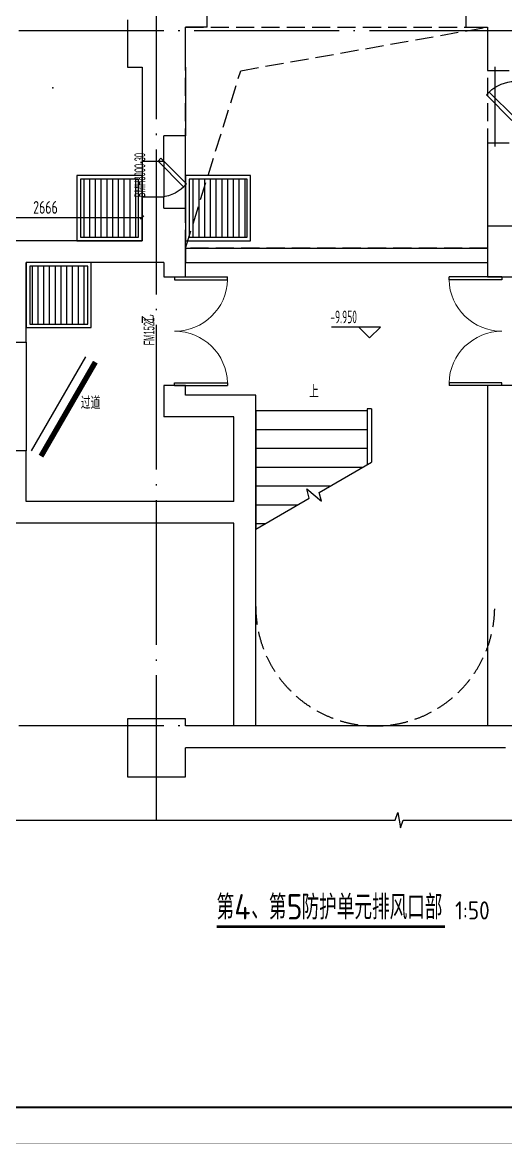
# Model space of a CAD drawing. Extents: x 49167 to 115333, y -222111 to -53947.
# Drawn here: x 75358 to 82029, y -140448 to -124966 of the extents above; entities that cross this region are included whole.
import ezdxf

# ---------------------------------------------------------------- set-up
doc = ezdxf.new("R2010")
doc.units = 0
doc.header["$LTSCALE"] = 1000
doc.header["$MEASUREMENT"] = 0
for name, pattern in [('DASH', [0.35, 0.25, -0.1]), ('DOTE', [2.42, 2, -0.2, 0.02, -0.2]), ('梯段6、7$0$DASH', [0.35, 0.25, -0.1])]:
    doc.linetypes.add(name, pattern=pattern)
for name, color, linetype in [('$0$A_STR-砌块墙', 121, 'Continuous'), ('$0$A_STR-砼墙', 51, 'Continuous'), ('$0$DOOR_FIRE', 220, 'Continuous'), ('$0$DOOR_FIRE_TEXT', 7, 'Continuous'), ('01-标注_标高', 200, 'Continuous'), ('01-标注_符号', 200, 'Continuous'), ('02-TEXT_房间', 7, 'Continuous'), ('02-TEXT_门窗', 151, 'Continuous'), ('104-6 B2核心筒$0$A_STR-砼柱', 51, 'Continuous'), ('A-C_门', 150, 'Continuous'), ('A-E_楼梯', 171, 'Continuous'), ('A-TECH_结构', 21, 'Continuous'), ('A_AXIS-轴线', 1, 'DOTE'), ('A_STR-砼墙', 51, 'Continuous'), ('DIM_SYMB', 3, 'Continuous'), ('DOOR_FIRE', 220, 'Continuous'), ('TH_DIM', 3, 'Continuous'), ('看线', 241, 'Continuous'), ('集水坑&', 6, 'Continuous')]:
    doc.layers.add(name, color=color, linetype=linetype)
doc.layers.add('00-风量计算', color=6, linetype='Continuous', plot=False)
doc.styles.add('$0$_TCH_WINDOW', font='ros.shx', dxfattribs={"width": 0.65, "height": 3.5, "bigfont": 'jd.shx'})
doc.styles.add('_TCH_DIM', font='ROS1', dxfattribs={"width": 0.8, "bigfont": 'JD'})
doc.styles.add('_TCH_DIM_T3', font='ROS1', dxfattribs={"width": 0.8, "bigfont": 'JD'})
doc.styles.add('_TCH_SPACE', font='ros.shx', dxfattribs={"width": 0.75, "height": 5, "bigfont": 'jd.shx'})
doc.styles.add('_TCH_WINDOW', font='ros.shx', dxfattribs={"width": 0.65, "height": 3.5, "bigfont": 'jd.shx'})
doc.styles.get("Standard").update_dxf_attribs({"font": 'gbenor.shx', "bigfont": 'gbcbig.shx'})
doc.dimstyles.new('_TCH_ARCH&&50', dxfattribs={"dimtxt": 175, "dimasz": 50, "dimexe": 125, "dimexo": 150, "dimgap": 50, "dimtad": 1, "dimdec": 0, "dimzin": 0, "dimdsep": 46, "dimtxsty": '_TCH_DIM_T3', "dimblk": 'ARCHTICK', "dimcen": 0.09, "dimazin": 2, "dimtfac": 1, "dimtdec": 0, "dimtix": 1, "dimtmove": 2, "dimatfit": 3, "dimfxl": 0, "dimtolj": 1, "dimtzin": 0, "dimarcsym": 0})

# ---------------------------------------------------------------- blocks, each defined once
blk = doc.blocks.new('图框-A1')
for points, const_width in [([(0, 0), (841, 0), (841, 594), (0, 594)], 0.05), ([(766, 584), (25, 584), (25, 10), (766, 10)], 0.5)]:
    blk.add_lwpolyline(points, close=True, dxfattribs=dict(const_width=const_width))
blk = doc.blocks.new('A$C51037562')
at = {"layer": '集水坑&'}
h = blk.add_hatch(dxfattribs=at)
h.set_pattern_fill('ANSI31', color=256, scale=50, angle=135)
h.set_pattern_definition([(180, (-432649.534, -553252.195), (-7e-15, -79.375), [])])
h.paths.add_polyline_path([(-850, 850), (-50, 850), (-50, 50), (-850, 50)])
for points in [[(-900, 900), (0, 900), (0, 0), (-900, 0)], [(-850, 850), (-50, 850), (-50, 50), (-850, 50)]]:
    blk.add_lwpolyline(points, close=True, dxfattribs=at)
blk = doc.blocks.new('$DorLib2D$00000002')
for p, q in [((-0.5, 0), (-0.5, 0.4875)), ((-0.475, 0.4875), (-0.5, 0.4875)), ((-0.475, 0), (-0.475, 0.4875)), ((0.475, 0), (0.475, 0.4875)), ((0.475, 0.4875), (0.5, 0.4875)), ((0.5, 0), (0.5, 0.4875)), ((-0.5, 0), (-0.475, 0)), ((0.5, 0), (0.475, 0))]:
    blk.add_line(p, q)
at = {"lineweight": 13}
for centre, start, end in [((-0.4875, 0), 0, 88.53072), ((0.4875, 0), 91.46928, 180)]:
    blk.add_arc(centre, 0.4875, start, end, dxfattribs=at)
blk = doc.blocks.new('$DorLib2D$00000078')
for p, q in [((-0.207, 0.85), (-0.126, 0.931)), ((0.581, 0.224), (-0.126, 0.931)), ((0.5, 0.143), (-0.207, 0.85)), ((0.5, 0.143), (0.581, 0.224))]:
    blk.add_line(p, q)
blk.add_arc((0.5, 0.143), 1, 135, 180)
blk = doc.blocks.new('$0$$DorLib2D$00000002')
for p, q in [((-0.5, 0), (-0.5, 0.4875)), ((-0.475, 0.4875), (-0.5, 0.4875)), ((-0.475, 0), (-0.475, 0.4875)), ((0.475, 0), (0.475, 0.4875)), ((0.475, 0.4875), (0.5, 0.4875)), ((0.5, 0), (0.5, 0.4875)), ((-0.5, 0), (-0.475, 0)), ((0.5, 0), (0.475, 0))]:
    blk.add_line(p, q)
at = {"lineweight": 13}
for centre, start, end in [((-0.4875, 0), 0, 88.53072), ((0.4875, 0), 91.46928, 180)]:
    blk.add_arc(centre, 0.4875, start, end, dxfattribs=at)
blk = doc.blocks.new('$DorLib2D$00000191')
at = {"color": 0}
blk.add_line((-0.5, 0.15), (0.366, 0.65), dxfattribs=at)
at = {"color": 0, "const_width": 0.05}
blk.add_lwpolyline([(-0.55, 0.237), (0.316, 0.737)], dxfattribs=at)
blk = doc.blocks.new('45口部1')
at = {"layer": '$0$A_STR-砌块墙'}
for p, q in [((399.5, -6650.1), (4569.5, -6650.2)), ((399.5, -6650.1), (399.5, -6850.1)), ((399.5, -6850.1), (4569.5, -6850.2))]:
    blk.add_line(p, q, dxfattribs=at)
at = {"layer": '$0$A_STR-砼墙'}
for p, q in [((399.5, -7049.9), (399.5, -6549.6)), ((99.5, -6849.6), (99.5, -7049.9)), ((99.5, -7049.9), (399.5, -7049.9)), ((399.4, -8549.9), (99.4, -8549.9)), ((99.4, -8549.9), (99.4, -8980)), ((399.4, -8680), (399.4, -8549.9)), ((1369.4, -8680), (399.4, -8680)), ((1369.3, -10299.6), (1369.4, -8680)), ((1069.4, -8980), (99.4, -8980)), ((1069.4, -10149.6), (1069.4, -8980)), ((1369.3, -13250.5), (1369.3, -10299.6)), ((1069.3, -13250.5), (1069.3, -10449.6))]:
    blk.add_line(p, q, dxfattribs=at)
at = {"color": 8, "linetype": '梯段6、7$0$DASH'}
blk.add_arc((3019.5, -11600.6), 1650, 180, 0, dxfattribs=at)
at = {"layer": '01-标注_标高'}
for p, q in [((3092.6, -7741.1), (2414.3, -7741.1)), ((2942.6, -7891.1), (2792.6, -7741.1)), ((2942.6, -7891.1), (3092.6, -7741.1))]:
    blk.add_line(p, q, dxfattribs=at)
at = {"layer": '01-标注_符号', "elevation": 0}
blk.add_lwpolyline([(2169.3, -8770.5, 0, 0, 0), (2169.3, -9790.5, 40, 0, 0), (2169.3, -9940.5, 0, 0, 0)], format="xyseb", dxfattribs=at)
at = {"layer": '01-标注_符号'}
blk.add_lwpolyline([(-5500.6, -14550.4), (3293.2, -14550.7), (3331.4, -14445.7), (3368.4, -14655.7), (3405.7, -14550.7), (12199.5, -14551)], dxfattribs=at)
at = {"layer": '104-6 B2核心筒$0$A_STR-砼柱'}
for p, q in [((-400.5, -3500.1), (-400.5, -4150.6)), ((399.5, -4150.6), (399.5, -3600.1)), ((-400.5, -4150.6), (-200.5, -4150.6)), ((-400.7, -13150.6), (-400.7, -13950.6)), ((399.3, -13150.6), (-400.7, -13150.6)), ((399.3, -13250.5), (399.3, -13150.6)), ((399.3, -13950.6), (399.3, -13550.5)), ((-400.7, -13950.6), (399.3, -13950.6))]:
    blk.add_line(p, q, dxfattribs=at)
at = {"layer": 'A-C_门'}
for p, q in [((4669.5, -4150), (4669.5, -5250)), ((399.5, -6149.6), (399.5, -5049.6)), ((-200.5, -5449.6), (-200.5, -5949.6)), ((99.5, -5449.6), (99.5, -5949.6)), ((-1800.6, -7949.6), (-1800.6, -9449.6))]:
    blk.add_line(p, q, dxfattribs=at)
at = {"layer": 'A-E_楼梯'}
for p, q in [((1369.3, -8900.5), (1369.3, -10532.4)), ((2909.3, -8900.5), (1369.3, -8900.5)), ((2909.3, -8870.5), (2909.3, -9643.3)), ((2969.3, -8870.5), (2909.3, -8870.5)), ((2969.3, -8870.5), (2969.3, -9608.7)), ((2969.3, -8900.5), (2969.3, -9608.7)), ((2909.3, -9160.5), (1369.3, -9160.5)), ((2909.3, -9420.5), (1369.3, -9420.5)), ((2844.8, -9680.5), (1369.3, -9680.5)), ((2247.1, -10025.6), (2969.3, -9608.7)), ((2394.5, -9940.5), (1369.3, -9940.5)), ((2108.8, -10105.5), (2073.8, -9975.1)), ((2073.8, -9975.1), (2279.9, -10148)), ((2279.9, -10148), (2247.1, -10025.6)), ((1369.3, -10532.4), (2108.8, -10105.5)), ((1944.1, -10200.5), (1369.3, -10200.5)), ((1493.8, -10460.5), (1369.3, -10460.5))]:
    blk.add_line(p, q, dxfattribs=at)
at = {"layer": 'A-TECH_结构', "linetype": 'DASH'}
blk.add_lwpolyline([(1162, -4201.6), (4569.5, -3600), (4569.4, -6650.2), (399.5, -6650.1)], close=True, dxfattribs=at)
blk.add_lwpolyline([(399.5, -6650.5), (399.5, -3600), (4569.5, -3600), (4569.5, -6650.6), (399.5, -6650.5)], dxfattribs=at)
at = {"layer": 'A_AXIS-轴线'}
for p, q in [((-0.5, -14550.6), (0.2, 6569.7)), ((12199.5, -3650), (-5500.6, -3650)), ((12199.5, -13250), (-5500.6, -13250))]:
    blk.add_line(p, q, dxfattribs=at)
at = {"layer": 'A_STR-砼墙'}
for p, q in [((699.5, -3600.1), (699.5, -3200.1)), ((4269.5, -3300), (4269.5, -3600)), ((699.5, -3600.1), (399.5, -3600.1)), ((4269.5, -3600), (4569.5, -3600)), ((4569.5, -3600), (4569.5, -4200)), ((-200.5, -4150.6), (-200.5, -5099.6)), ((399.5, -4150.6), (399.5, -5099.6)), ((4569.5, -4200), (4869.5, -4200)), ((-200.5, -5099.6), (-200.5, -5449.6)), ((99.5, -5449.6), (99.5, -5099.6)), ((399.5, -5099.6), (99.5, -5099.6)), ((4869.5, -5200), (4569.5, -5200)), ((4569.5, -5200), (4569.5, -6350)), ((-200.5, -5449.6), (99.5, -5449.6)), ((99.5, -5949.6), (-200.5, -5949.6)), ((-200.5, -5949.6), (-200.5, -6099.6)), ((99.5, -6099.6), (99.5, -5949.6)), ((-200.5, -6099.6), (-200.5, -6549.6)), ((99.5, -6099.6), (399.5, -6099.6)), ((399.5, -6099.6), (399.5, -6549.6)), ((4569.5, -6350), (4569.5, -6750.2)), ((4969.5, -6350), (4569.5, -6350)), ((6999.5, -6350), (4569.5, -6350)), ((-200.5, -6549.6), (-1950.6, -6549.6)), ((399.5, -6549.6), (399.5, -6549.6)), ((4569.5, -6750.2), (4569.5, -7050)), ((-1800.6, -7949.6), (-1800.6, -6849.6)), ((49.5, -6849.6), (-1800.6, -6849.6)), ((99.5, -6849.6), (49.5, -6849.6)), ((4569.5, -7050), (4969.5, -7050)), ((-2100.6, -7949.6), (-1800.6, -7949.6)), ((4969.5, -8550), (4569.5, -8550)), ((4569.5, -8550), (4569.5, -9300)), ((4569.5, -9300), (4569.5, -13250.6)), ((-1800.6, -9449.6), (-2100.6, -9449.6)), ((-1800.6, -10149.6), (-1800.6, -9449.6)), ((1069.4, -10149.6), (-1800.6, -10149.6)), ((1069.3, -10449.6), (-1950.6, -10449.6)), ((1069.3, -13250.5), (399.3, -13250.5)), ((4569.5, -13250.6), (1369.3, -13250.5)), ((1369.3, -13550.5), (399.3, -13550.5)), ((4819.5, -13550.6), (1369.3, -13550.5))]:
    blk.add_line(p, q, dxfattribs=at)
at = {"layer": 'DIM_SYMB', "const_width": 35}
blk.add_lwpolyline([(828.2, -16022.4), (3983, -16022.4)], dxfattribs=at)
at = {"layer": '$0$DOOR_FIRE', "xscale": -1500, "yscale": -1500, "zscale": 300, "rotation": 89.99896547539198}
blk.add_blockref('$0$$DorLib2D$00000002', (249.4, -7799.9), dxfattribs=at)
at = {"layer": 'A-C_门'}
ref = blk.add_blockref('$DorLib2D$00000078', (5019.5, -4600), dxfattribs=dict(at, xscale=500, yscale=-500, zscale=300, rotation=269.9998998960289))
ref.add_attrib('A', 'BMH8000-30', (5333.6, -4894.8), dxfattribs={"layer": '02-TEXT_门窗', "height": 148.75, "rotation": 89.9999, "style": '_TCH_WINDOW', "width": 0.458824})
ref = blk.add_blockref('$DorLib2D$00000078', (-50.5, -5699.6), dxfattribs=dict(at, xscale=-500, yscale=500, zscale=300, rotation=269.9998998976383))
ref.add_attrib('A', 'BMH8000-30', (-156.3, -5950.5), dxfattribs={"layer": '02-TEXT_门窗', "height": 148.75, "rotation": 89.9999, "style": '_TCH_WINDOW', "width": 0.458824})
at = {"layer": 'A-C_门', "xscale": -1500, "yscale": 1500, "zscale": 300, "rotation": 269.9998998956181}
blk.add_blockref('$DorLib2D$00000191', (-1950.6, -8699.6), dxfattribs=at)
at = {"layer": 'DOOR_FIRE', "xscale": -1500, "yscale": -1500, "zscale": 400, "rotation": 269.9998998956195}
blk.add_blockref('$DorLib2D$00000002', (4769.5, -7800), dxfattribs=at)
at = {"layer": '集水坑&', "xscale": -1}
for p, rotation in [((-200.5, -6549.4), 90.00010831094485), ((1299.5, -6549.4), 90.00010831094485), ((-900.6, -7749.6), 90.00055152755698)]:
    blk.add_blockref('A$C51037562', p, dxfattribs=dict(at, rotation=rotation))
at = {"layer": '$0$DOOR_FIRE_TEXT', "style": '$0$_TCH_WINDOW'}
for s, height, width, p in [('乙', 173.6, 0.65, (-29.2, -7698.1)), ('FM1521', 148.75, 0.458824, (-29.2, -7995.5))]:
    blk.add_text(s, height=height, rotation=89.99897, dxfattribs=dict(at, width=width)).set_placement(p)
at = {"layer": '01-标注_标高', "color": 7, "style": '_TCH_DIM', "width": 0.64}
blk.add_text('-9.950', height=175, dxfattribs=at).set_placement((2399.3, -7688.6))
at = {"layer": '01-标注_符号', "color": 7, "style": '_TCH_DIM', "width": 0.8}
blk.add_text('上', height=173.6, dxfattribs=at).set_placement((2108, -8718))
at = {"layer": '02-TEXT_房间', "style": '_TCH_SPACE', "width": 0.75}
blk.add_text('过道', height=173.64, rotation=359.9999, dxfattribs=at).set_placement((-1046.7, -8874.5))
at = {"layer": 'DIM_SYMB', "color": 7}
for s, height, p in [('第', 337.6, (828.2, -15922.6)), ('4', 350, (1073.9, -15922.6)), ('、第', 337.59, (1307.3, -15922.6)), ('5', 350, (1798.7, -15922.6)), ('防护单元排风口部', 337.59, (2002.9, -15922.6)), ('1:50', 250, (4123, -15922.6))]:
    blk.add_text(s, height=height, dxfattribs=at).set_placement(p)
blk = doc.blocks.new('_ArchTick')
at = {"color": 0, "linetype": 'ByBlock', "const_width": 0.4}
blk.add_lwpolyline([(-0.5, -0.5), (0.5, 0.5)], dxfattribs=at)
blk = doc.blocks.new('*D231')
at = {"layer": 'Defpoints', "color": 0}
for p in [(77009, -127658), (74343, -127981), (77009, -127981)]:
    blk.add_point(p, dxfattribs=at)
at = {"layer": 'TH_DIM', "color": 0, "lineweight": -2}
for p, q in [((74343, -127831), (74343, -127533)), ((77009, -127831), (77009, -127533)), ((74343, -127658), (77009, -127658))]:
    blk.add_line(p, q, dxfattribs=at)
at = {"layer": 'TH_DIM', "color": 0, "lineweight": -2, "xscale": 50, "yscale": 50, "zscale": 50}
for p, rotation in [((74343, -127658), 179.9998998980615), ((77009, -127658), 359.9998998980616)]:
    blk.add_blockref('_ArchTick', p, dxfattribs=dict(at, rotation=rotation))
at = {"layer": 'TH_DIM', "color": 0, "insert": (75676, -127520), "char_height": 175, "attachment_point": 5, "rotation": 359.9999, "style": '_TCH_DIM_T3'}
blk.add_mtext('\\A1;2666', dxfattribs=at)

msp = doc.modelspace()

# ---------------------------------------------------------------- linework, layer by layer
at = {"layer": '00-风量计算'}
msp.add_point((75775.6, -125870), dxfattribs=at)
at = {"layer": 'Defpoints'}
msp.add_lwpolyline([(65641.1, -111246.9), (102691.1, -111246.9), (102691.1, -139946.9), (65641.1, -139946.9)], close=True, dxfattribs=at)

# ---------------------------------------------------------------- block references
at = {"xscale": 50, "yscale": 50, "zscale": 50}
msp.add_blockref('图框-A1', (64391.1, -140446.9), dxfattribs=at)
at = {"layer": '看线'}
msp.add_blockref('45口部1', (77209.4, -121431), dxfattribs=at)

# ---------------------------------------------------------------- dimensions: what is measured, and where the dimension line sits
at = {"layer": 'TH_DIM'}
dim = msp.add_aligned_dim(p1=(74342.8, -127980.5), p2=(77008.8, -127980.5), distance=322.7, text='2666', dimstyle='_TCH_ARCH&&50', dxfattribs=at)
dim.commit()
dim.dimension.update_dxf_attribs({"geometry": '*D231', "text_midpoint": (75675.8, -127520.3)})

doc.saveas('drawing.dxf')
